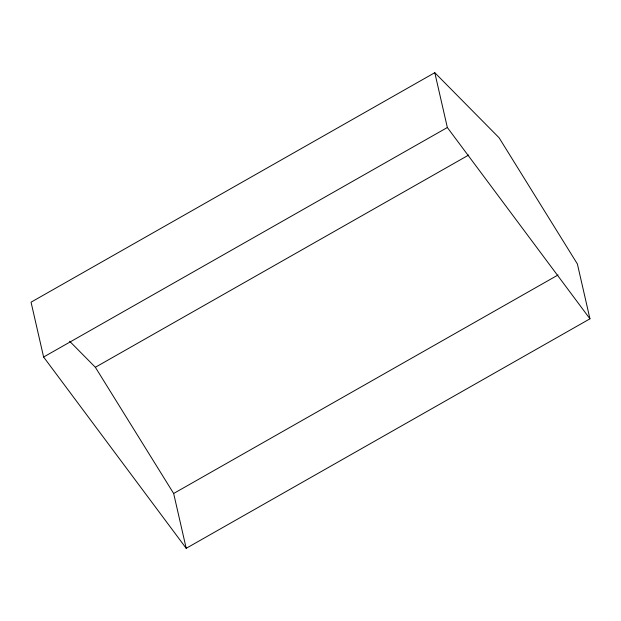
<?xml version="1.0" encoding="UTF-8"?>
<svg xmlns="http://www.w3.org/2000/svg" width="621" height="621" viewBox="0 0 621 621"><rect width="100%" height="100%" fill="white"/><g stroke="black" fill="none" stroke-linecap="round" stroke-linejoin="round"><path stroke-width="0.93" d="M434.793 72.688L31.05 302.186L43.61 357.021L186.207 548.312L589.95 318.814L577.39 263.979L499.09 137.769L434.793 72.688L447.345 127.515L589.95 318.814M43.61 357.021L447.345 127.515M69.63 341.24L95.355 367.275L468.746 155.017M186.207 548.312L173.655 493.485L558.046 274.979M95.355 367.275L173.655 493.485"/></g></svg>
